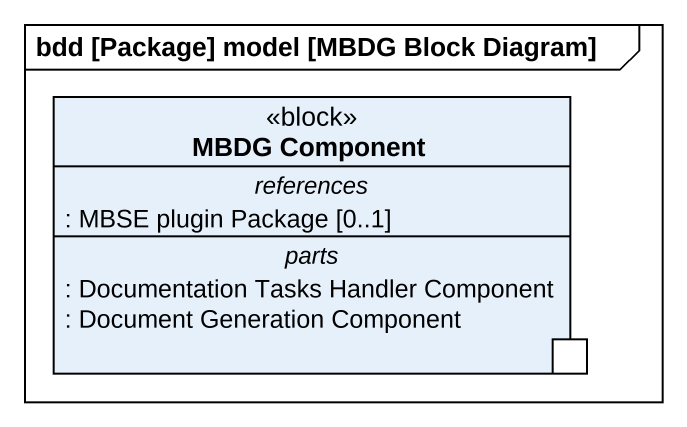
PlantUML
@startuml
mainframe bdd [Package] model [MBDG Block Diagram]
hide circle
hide empty members
class "MBDG Component" as MBDG_Component <<block>> {
  -- references --
  : MBSE plugin Package [0..1]
  -- parts --
  : Documentation Tasks Handler Component
  : Document Generation Component
}
@enduml
